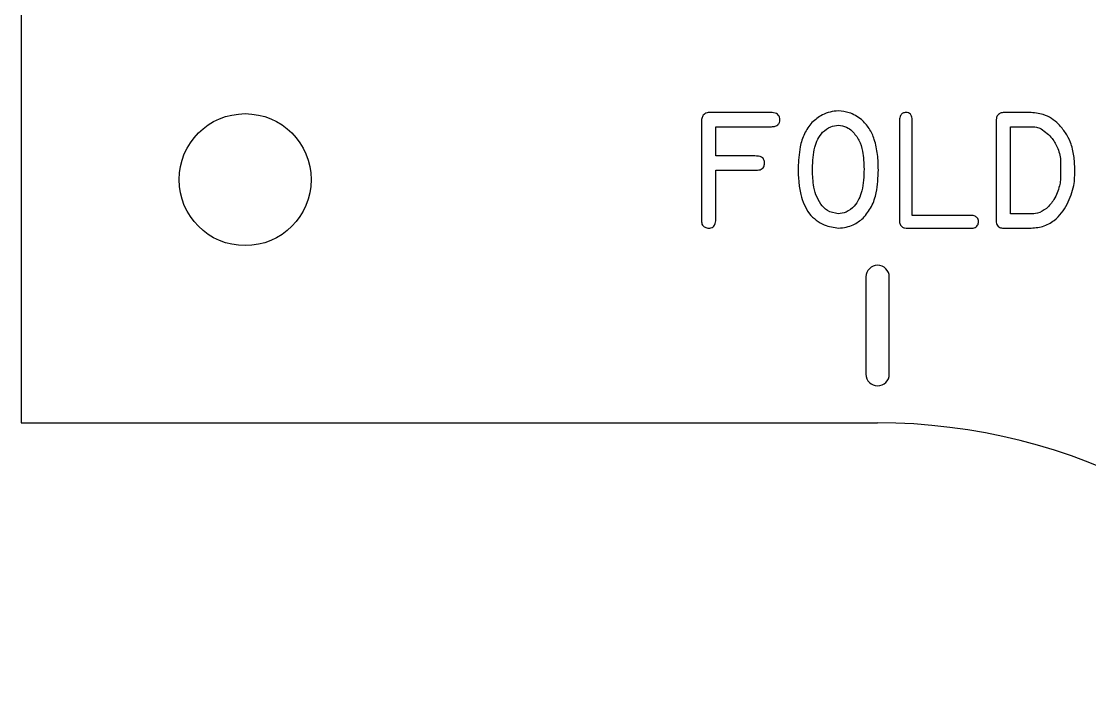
# Model space of a CAD drawing. Header units: inches. Extents: x 0.2 to 2.39, y 7.96 to 11.55.
# Drawn here: x 0.204 to 1.577, y 7.963 to 8.812 of the extents above; entities that cross this region are included whole.
import ezdxf

# ---------------------------------------------------------------- set-up
doc = ezdxf.new("R2010")
doc.units = ezdxf.units.IN
doc.header["$MEASUREMENT"] = 0

msp = doc.modelspace()

# ---------------------------------------------------------------- linework, layer by layer
at = {"color": 7, "linetype": 'Continuous', "lineweight": 25}
for p, q in [((0.2043, 11.5458), (0.2043, 8.2958)), ((1.167, 8.6946), (1.0911, 8.6946)), ((1.2538, 8.6967), (1.2538, 8.6967)), ((1.4992, 8.6946), (1.4685, 8.6946)), ((1.078, 8.6822), (1.078, 8.558)), ((1.0963, 8.6388), (1.0963, 8.6763)), ((1.0963, 8.6763), (1.1669, 8.6763)), ((1.3325, 8.6847), (1.3325, 8.5569)), ((1.3487, 8.5622), (1.3487, 8.6847)), ((1.4566, 8.6831), (1.4566, 8.5594)), ((1.4749, 8.5643), (1.4749, 8.6763)), ((1.4749, 8.6763), (1.4999, 8.6763)), ((1.1466, 8.6388), (1.0963, 8.6388)), ((1.0963, 8.558), (1.0963, 8.6204)), ((1.0963, 8.6204), (1.146, 8.6204)), ((1.4996, 8.5643), (1.4749, 8.5643)), ((1.4234, 8.5622), (1.3487, 8.5622)), ((1.3427, 8.5459), (1.4218, 8.5459)), ((1.4681, 8.5459), (1.4996, 8.5459)), ((1.2893, 8.4833), (1.2893, 8.3583)), ((1.3193, 8.3583), (1.3193, 8.4833)), ((0.2043, 8.2958), (1.3043, 8.2958))]:
    msp.add_line(p, q, dxfattribs=at)
msp.add_circle((0.4918, 8.6083), 0.0848, dxfattribs=at)
for centre, radius, start, end in [((1.3043, 8.4833), 0.015, 0, 180), ((1.3043, 8.3583), 0.015, 180, 0), ((1.3043, 7.5458), 0.75, 33.8226, 90)]:
    msp.add_arc(centre, radius, start, end, dxfattribs=at)
for points, knots in [([(1.0911, 8.6946), (1.0891, 8.6947), (1.0851, 8.6949), (1.0801, 8.6917), (1.0782, 8.6869), (1.078, 8.6838), (1.078, 8.6822)], [0, 0, 0, 0, 0.280649, 0.557999, 0.778516, 1, 1, 1, 1]), ([(1.1788, 8.6855), (1.1787, 8.6865), (1.1785, 8.6886), (1.1769, 8.6915), (1.1731, 8.6942), (1.1695, 8.6945), (1.167, 8.6946)], [0, 0, 0, 0, 0.186768, 0.373787, 0.56068, 1, 1, 1, 1]), ([(1.2538, 8.6967), (1.2503, 8.6964), (1.2432, 8.6957), (1.2312, 8.6911), (1.2242, 8.6853), (1.2198, 8.6818)], [0, 0, 0, 0, 0.2801023, 0.5606877, 1, 1, 1, 1]), ([(1.2834, 8.6857), (1.2783, 8.6891), (1.2693, 8.6952), (1.2586, 8.6962), (1.2538, 8.6967)], [0, 0, 0, 0, 0.559759, 1, 1, 1, 1]), ([(1.3406, 8.6946), (1.3393, 8.6945), (1.3365, 8.6942), (1.3329, 8.6904), (1.3326, 8.6869), (1.3325, 8.6847)], [0, 0, 0, 0, 0.2799468, 0.5590606, 1, 1, 1, 1]), ([(1.3487, 8.6847), (1.3487, 8.686), (1.3485, 8.6888), (1.3469, 8.6924), (1.3439, 8.6944), (1.3417, 8.6946), (1.3406, 8.6946)], [0, 0, 0, 0, 0.281184, 0.559815, 0.779207, 1, 1, 1, 1]), ([(1.4685, 8.6946), (1.4667, 8.6946), (1.4631, 8.6945), (1.4585, 8.6918), (1.4566, 8.6873), (1.4566, 8.6845), (1.4566, 8.6831)], [0, 0, 0, 0, 0.280891, 0.558809, 0.778896, 1, 1, 1, 1]), ([(1.5367, 8.6796), (1.5338, 8.6822), (1.528, 8.6874), (1.5153, 8.6934), (1.5053, 8.6942), (1.4992, 8.6946)], [0, 0, 0, 0, 0.280346, 0.560732, 1, 1, 1, 1]), ([(1.1669, 8.6763), (1.1685, 8.6764), (1.1717, 8.6765), (1.176, 8.6782), (1.1785, 8.6817), (1.1787, 8.6842), (1.1788, 8.6855)], [0, 0, 0, 0, 0.2809973, 0.5607672, 0.7797843, 1, 1, 1, 1]), ([(1.2198, 8.6818), (1.2164, 8.6771), (1.2094, 8.6677), (1.2034, 8.6474), (1.2026, 8.6324), (1.2021, 8.6233)], [0, 0, 0, 0, 0.279713, 0.559857, 1, 1, 1, 1]), ([(1.2337, 8.6692), (1.237, 8.6719), (1.243, 8.6768), (1.2505, 8.6779), (1.2538, 8.6784)], [0, 0, 0, 0, 0.559645, 1, 1, 1, 1]), ([(1.2538, 8.6784), (1.2575, 8.6778), (1.2641, 8.6767), (1.2694, 8.6726), (1.2717, 8.6708)], [0, 0, 0, 0, 0.55853, 1, 1, 1, 1]), ([(1.3053, 8.6208), (1.3051, 8.6274), (1.3048, 8.6406), (1.301, 8.6587), (1.2943, 8.6745), (1.287, 8.682), (1.2834, 8.6857)], [0, 0, 0, 0, 0.280378, 0.560518, 0.780441, 1, 1, 1, 1]), ([(1.4999, 8.6763), (1.5027, 8.6763), (1.5078, 8.6764), (1.5124, 8.6745), (1.5144, 8.6736)], [0, 0, 0, 0, 0.560176, 1, 1, 1, 1]), ([(1.5144, 8.6736), (1.5196, 8.6698), (1.5288, 8.6631), (1.5336, 8.6528), (1.5358, 8.6483)], [0, 0, 0, 0, 0.55838, 1, 1, 1, 1]), ([(1.5577, 8.6211), (1.5575, 8.6271), (1.5571, 8.639), (1.553, 8.6552), (1.546, 8.669), (1.5398, 8.6761), (1.5367, 8.6796)], [0, 0, 0, 0, 0.280201, 0.560075, 0.78, 1, 1, 1, 1]), ([(1.2205, 8.6228), (1.221, 8.632), (1.2217, 8.6449), (1.227, 8.6606), (1.2315, 8.6664), (1.2337, 8.6692)], [0, 0, 0, 0, 0.559862, 0.780076, 1, 1, 1, 1]), ([(1.2717, 8.6708), (1.2749, 8.667), (1.2812, 8.6594), (1.2861, 8.6422), (1.2866, 8.6296), (1.2869, 8.6219)], [0, 0, 0, 0, 0.279372, 0.559602, 1, 1, 1, 1]), ([(1.5358, 8.6483), (1.5368, 8.6455), (1.539, 8.6399), (1.5394, 8.6291), (1.5394, 8.6215), (1.5393, 8.6168)], [0, 0, 0, 0, 0.279714, 0.559593, 1, 1, 1, 1]), ([(1.1592, 8.6295), (1.1591, 8.631), (1.1589, 8.6333), (1.1572, 8.6358), (1.1536, 8.6385), (1.1497, 8.6387), (1.1466, 8.6388)], [0, 0, 0, 0, 0.2501699, 0.3759092, 0.5015077, 1, 1, 1, 1]), ([(1.146, 8.6204), (1.1473, 8.6204), (1.1498, 8.6204), (1.1523, 8.6209), (1.1533, 8.6211)], [0, 0, 0, 0, 0.559501, 1, 1, 1, 1]), ([(1.1533, 8.6211), (1.1543, 8.6215), (1.1561, 8.6224), (1.1586, 8.6253), (1.1589, 8.6279), (1.1592, 8.6295)], [0, 0, 0, 0, 0.280421, 0.561336, 1, 1, 1, 1]), ([(1.2021, 8.6233), (1.2023, 8.6176), (1.2025, 8.6061), (1.2051, 8.5903), (1.2095, 8.5761), (1.2142, 8.5684), (1.2166, 8.5646)], [0, 0, 0, 0, 0.2801888, 0.5602458, 0.7802407, 1, 1, 1, 1]), ([(1.2312, 8.5769), (1.229, 8.5808), (1.2245, 8.5885), (1.2211, 8.6043), (1.2207, 8.6158), (1.2205, 8.6228)], [0, 0, 0, 0, 0.2796174, 0.5597181, 1, 1, 1, 1]), ([(1.2869, 8.6219), (1.2866, 8.6125), (1.2861, 8.5994), (1.2808, 8.5832), (1.2766, 8.5772), (1.2744, 8.5742)], [0, 0, 0, 0, 0.559833, 0.780076, 1, 1, 1, 1]), ([(1.2856, 8.5587), (1.2896, 8.5636), (1.2974, 8.5733), (1.3042, 8.595), (1.3049, 8.611), (1.3053, 8.6208)], [0, 0, 0, 0, 0.27958, 0.559747, 1, 1, 1, 1]), ([(1.5478, 8.5767), (1.5513, 8.5846), (1.5575, 8.5988), (1.5576, 8.6143), (1.5577, 8.6211)], [0, 0, 0, 0, 0.559077, 1, 1, 1, 1]), ([(1.5393, 8.6168), (1.5394, 8.6137), (1.5396, 8.6082), (1.5385, 8.6028), (1.538, 8.6004)], [0, 0, 0, 0, 0.56034, 1, 1, 1, 1]), ([(1.538, 8.6004), (1.5361, 8.5943), (1.5327, 8.5832), (1.5247, 8.5749), (1.5212, 8.5713)], [0, 0, 0, 0, 0.559891, 1, 1, 1, 1]), ([(1.2166, 8.5646), (1.2194, 8.5617), (1.225, 8.5558), (1.2377, 8.5484), (1.248, 8.5469), (1.2543, 8.5459)], [0, 0, 0, 0, 0.280507, 0.561043, 1, 1, 1, 1]), ([(1.2538, 8.5643), (1.2488, 8.5653), (1.2399, 8.567), (1.2339, 8.5739), (1.2312, 8.5769)], [0, 0, 0, 0, 0.558224, 1, 1, 1, 1]), ([(1.2744, 8.5742), (1.2711, 8.5712), (1.2651, 8.566), (1.2573, 8.5648), (1.2538, 8.5643)], [0, 0, 0, 0, 0.559886, 1, 1, 1, 1]), ([(1.4996, 8.5459), (1.5053, 8.5463), (1.5166, 8.5471), (1.5308, 8.5547), (1.541, 8.5652), (1.5455, 8.5728), (1.5478, 8.5767)], [0, 0, 0, 0, 0.279811, 0.559258, 0.779497, 1, 1, 1, 1]), ([(1.5212, 8.5713), (1.5175, 8.5688), (1.511, 8.5644), (1.5031, 8.5643), (1.4996, 8.5643)], [0, 0, 0, 0, 0.557712, 1, 1, 1, 1]), ([(1.078, 8.558), (1.0779, 8.5567), (1.0779, 8.5544), (1.0784, 8.5522), (1.0787, 8.5512)], [0, 0, 0, 0, 0.560792, 1, 1, 1, 1]), ([(1.0787, 8.5512), (1.0792, 8.5504), (1.0802, 8.5487), (1.0831, 8.5465), (1.0856, 8.5462), (1.0872, 8.5459)], [0, 0, 0, 0, 0.279892, 0.560747, 1, 1, 1, 1]), ([(1.0872, 8.5459), (1.0882, 8.546), (1.0903, 8.5462), (1.0929, 8.5476), (1.0948, 8.5496), (1.0954, 8.5511), (1.0957, 8.5519)], [0, 0, 0, 0, 0.280392, 0.560656, 0.780232, 1, 1, 1, 1]), ([(1.0957, 8.5519), (1.096, 8.553), (1.0965, 8.555), (1.0964, 8.5571), (1.0963, 8.558)], [0, 0, 0, 0, 0.558204, 1, 1, 1, 1]), ([(1.2543, 8.5459), (1.2608, 8.5468), (1.2724, 8.5484), (1.2816, 8.5556), (1.2856, 8.5587)], [0, 0, 0, 0, 0.5592684, 1, 1, 1, 1]), ([(1.3325, 8.5569), (1.3324, 8.5553), (1.3324, 8.552), (1.3349, 8.5478), (1.3389, 8.5461), (1.3414, 8.546), (1.3427, 8.5459)], [0, 0, 0, 0, 0.280907, 0.558649, 0.779032, 1, 1, 1, 1]), ([(1.4285, 8.5618), (1.4276, 8.562), (1.4259, 8.5623), (1.4242, 8.5623), (1.4234, 8.5622)], [0, 0, 0, 0, 0.558433, 1, 1, 1, 1]), ([(1.4283, 8.5464), (1.4292, 8.5468), (1.431, 8.5476), (1.4334, 8.5502), (1.4339, 8.5527), (1.4341, 8.5542)], [0, 0, 0, 0, 0.281249, 0.561279, 1, 1, 1, 1]), ([(1.4341, 8.5542), (1.434, 8.5552), (1.4338, 8.557), (1.432, 8.56), (1.4299, 8.5611), (1.4285, 8.5618)], [0, 0, 0, 0, 0.280841, 0.562668, 1, 1, 1, 1]), ([(1.4566, 8.5594), (1.4565, 8.5575), (1.4564, 8.5536), (1.4584, 8.548), (1.4635, 8.546), (1.4665, 8.546), (1.4681, 8.5459)], [0, 0, 0, 0, 0.281477, 0.558738, 0.77837, 1, 1, 1, 1]), ([(1.4218, 8.5459), (1.423, 8.5459), (1.4252, 8.5458), (1.4274, 8.5462), (1.4283, 8.5464)], [0, 0, 0, 0, 0.561437, 1, 1, 1, 1])]:
    msp.add_open_spline(points, degree=3, knots=knots, dxfattribs=at)

doc.saveas('drawing.dxf')
